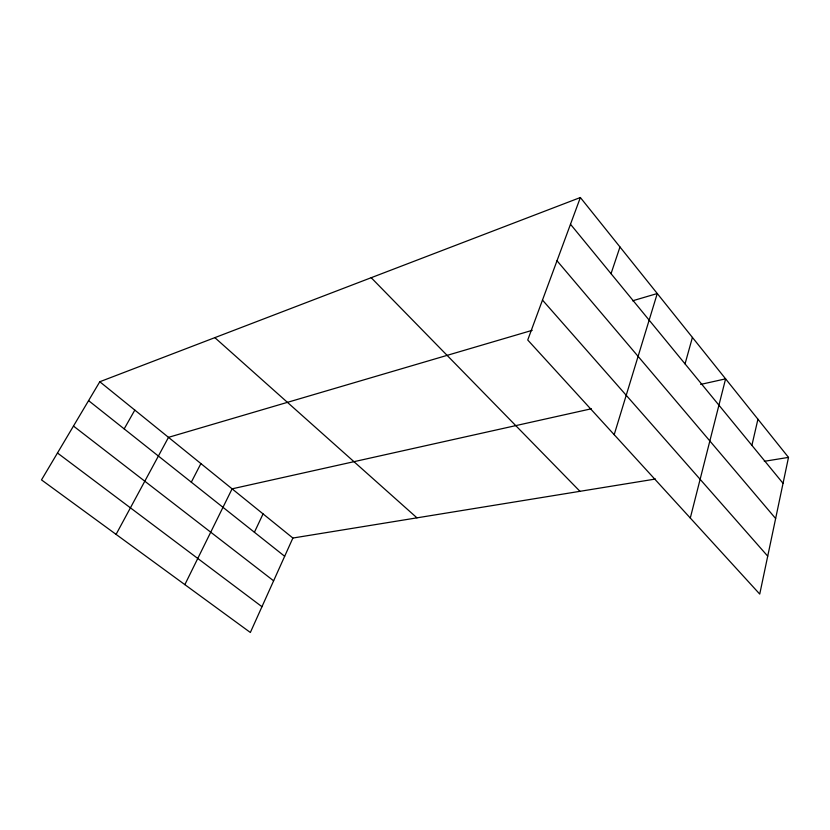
<?xml version="1.0" encoding="UTF-8"?>
<svg xmlns="http://www.w3.org/2000/svg" width="830" height="830" viewBox="0 0 830 830"><rect width="100%" height="100%" fill="white"/><g stroke="black" fill="none" stroke-linecap="round" stroke-linejoin="round"><path stroke-width="1.25" d="M788.5 457.382L759.74 594.083L527.735 339.999L580.367 197.519L788.5 457.382L764.306 461.314M751.897 445.347L757.935 419.212M690.301 518.034L725.607 378.854L700.686 384.415M685.051 363.882L692.417 337.416M614.19 434.681L657.267 293.53L632.574 300.802M611.036 273.672L619.979 246.987M655.493 479.024L292.886 538.037L250.349 632.481L41.5 479.896L99.797 381.748L580.367 197.519M254.405 532.269L263.069 513.894M184.862 584.631L232.099 488.839L591.406 408.765M191.305 482.178L200.901 463.576M116.076 534.385L168.49 437.348L532.206 330.33M124.178 428.892L134.813 410.093M57.478 453.004L261.958 606.709M73.476 426.06L273.62 580.813M88.582 400.631L284.669 556.287M99.797 381.748L292.886 538.037M214.846 337.644L416.971 517.847M371.197 277.708L579.973 491.319M542.478 300.076L767.719 556.162M557.003 260.765L775.635 518.522M570.49 224.256L783.043 483.319"/></g></svg>
